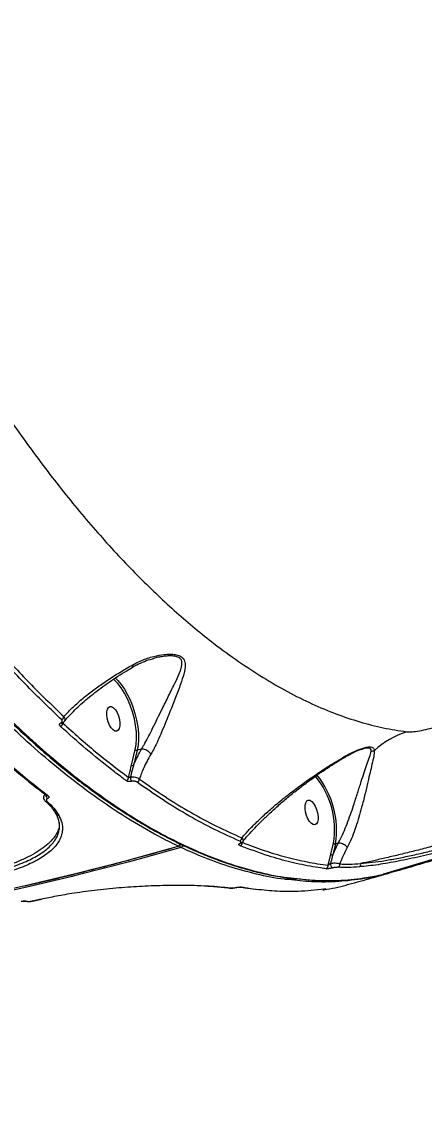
# Model space of a CAD drawing. Header units: millimetres. Extents: x -8607 to 7621, y -5747 to 4382.
# Drawn here: x 5186.4 to 5328.3, y -1204.7 to -822.9 of the extents above; entities that cross this region are included whole.
import ezdxf

# ---------------------------------------------------------------- set-up
doc = ezdxf.new("R2010")
doc.units = ezdxf.units.MM
doc.layers.add('DIKOM_ОБЪЕКТ', color=7, linetype='Continuous')
doc.layers.add('DIKOM_РАЗМЕР_ОБЪЕКТА', color=7, linetype='Continuous')
doc.styles.add('style1', font='arial.ttf', dxfattribs={"width": 0.8})
doc.dimstyles.new('1-50', dxfattribs={"dimtxt": 300, "dimasz": 200, "dimexe": 100, "dimexo": 0, "dimgap": 100, "dimtad": 1, "dimtxsty": 'style1', "dimcen": 200, "dimclrd": 7, "dimclre": 7, "dimclrt": 7, "dimadec": 1, "dimazin": 2, "dimtfac": 1, "dimtmove": 0, "dimatfit": 2, "dimfxl": 0, "dimlwd": 25, "dimlwe": 18, "dimarcsym": 0})

# ---------------------------------------------------------------- blocks, each defined once
blk = doc.blocks.new('*D11')
at = {"layer": 'Defpoints', "color": 0, "transparency": 16777216}
for p in [(7619.37, -165.15), (-6826.53, -739.39), (7619.37, -5647.14)]:
    blk.add_point(p, dxfattribs=at)
at = {"layer": 'DIKOM_РАЗМЕР_ОБЪЕКТА', "color": 7, "lineweight": 18, "transparency": 16777216}
for p, q in [((7619.37, -165.15), (7619.37, -5747.14)), ((-6826.53, -739.39), (-6826.53, -5747.14))]:
    blk.add_line(p, q, dxfattribs=at)
at = {"layer": 'DIKOM_РАЗМЕР_ОБЪЕКТА', "color": 7, "lineweight": 25, "transparency": 16777216}
blk.add_line((-6626.53, -5647.14), (7419.37, -5647.14), dxfattribs=at)
at = {"layer": 'DIKOM_РАЗМЕР_ОБЪЕКТА', "color": 7, "transparency": 16777216}
for points in [[(-6626.53, -5613.8), (-6626.53, -5680.47), (-6826.53, -5647.14)], [(7419.37, -5613.8), (7419.37, -5680.47), (7619.37, -5647.14)]]:
    blk.add_solid(points, dxfattribs=at)
at = {"layer": 'DIKOM_РАЗМЕР_ОБЪЕКТА', "color": 7, "transparency": 16777216, "insert": (396.42, -5393.96), "char_height": 300, "attachment_point": 5, "style": 'style1'}
blk.add_mtext('14400', dxfattribs=at)
blk = doc.blocks.new('*D13')
at = {"layer": 'Defpoints', "color": 0, "transparency": 16777216}
for p in [(-5326.53, -191.39), (6073.47, -191.39), (6073.47, -4959.53)]:
    blk.add_point(p, dxfattribs=at)
at = {"layer": 'DIKOM_РАЗМЕР_ОБЪЕКТА', "color": 7, "lineweight": 18, "transparency": 16777216}
for p, q in [((-5326.53, -191.39), (-5326.53, -5059.53)), ((6073.47, -191.39), (6073.47, -5059.53))]:
    blk.add_line(p, q, dxfattribs=at)
at = {"layer": 'DIKOM_РАЗМЕР_ОБЪЕКТА', "color": 7, "lineweight": 25, "transparency": 16777216}
blk.add_line((-5126.53, -4959.53), (5873.47, -4959.53), dxfattribs=at)
at = {"layer": 'DIKOM_РАЗМЕР_ОБЪЕКТА', "color": 7, "transparency": 16777216}
for points in [[(-5126.53, -4926.2), (-5126.53, -4992.86), (-5326.53, -4959.53)], [(5873.47, -4926.2), (5873.47, -4992.86), (6073.47, -4959.53)]]:
    blk.add_solid(points, dxfattribs=at)
at = {"layer": 'DIKOM_РАЗМЕР_ОБЪЕКТА', "color": 7, "transparency": 16777216, "insert": (373.47, -4706.36), "char_height": 300, "attachment_point": 5, "style": 'style1'}
blk.add_mtext('11400', dxfattribs=at)

msp = doc.modelspace()

# ---------------------------------------------------------------- linework, layer by layer
at = {"layer": 'DIKOM_ОБЪЕКТ', "color": 7, "linetype": 'Continuous', "lineweight": 15}
for p, q in [((5232.655, -1047.14), (5232.35, -1047.236)), ((5201.139, -1069.409), (5200.85, -1069.793)), ((5225.064, -1084.541), (5226.407, -1079.13)), ((5227.078, -1079.348), (5225.735, -1084.759)), ((5228.608, -1078.907), (5227.078, -1079.348)), ((5228.608, -1078.907), (5228.612, -1078.907)), ((5306.552, -1078.895), (5306.382, -1078.942)), ((5194.535, -1094.772), (5194.293, -1095.14)), ((5194.639, -1097.203), (5194.676, -1097.239)), ((5295.319, -1115.965), (5296.283, -1112.08)), ((5295.99, -1116.182), (5297.956, -1112.009)), ((5296.954, -1112.298), (5295.99, -1116.182)), ((5297.956, -1112.009), (5296.954, -1112.298)), ((5297.956, -1112.009), (5297.96, -1112.009)), ((5294.383, -1119.832), (5295.319, -1115.965)), ((5313.914, -1123.017), (5318.436, -1121.802)), ((5316.324, -1122.44), (5316.58, -1122.367)), ((5312.983, -1123.227), (5313.034, -1123.214)), ((5313.914, -1123.017), (5313.872, -1123.028)), ((5249.251, -1127.011), (5251.952, -1127.144)), ((5249.481, -1126.981), (5252.218, -1127.111)), ((5190.164, -1132.458), (5192.927, -1131.841)), ((5192.779, -1131.826), (5193.238, -1131.731)), ((5192.959, -1131.831), (5192.927, -1131.841)), ((5192.974, -1131.875), (5193.391, -1131.779))]:
    msp.add_line(p, q, dxfattribs=at)
at = {"layer": 'DIKOM_ОБЪЕКТ', "color": 7, "linetype": 'Continuous', "lineweight": 15, "flags": 128}
for points in [[(5226.407, -1079.13), (5226.729, -1077.283), (5226.857, -1075.218), (5226.786, -1072.985), (5226.519, -1070.639), (5226.062, -1068.236), (5225.426, -1065.834), (5224.626, -1063.491), (5223.682, -1061.264), (5222.617, -1059.207), (5221.456, -1057.369), (5220.228, -1055.795), (5218.961, -1054.522), (5218.635, -1054.249)], [(5219.298, -1053.88), (5220.229, -1054.76), (5221.447, -1056.186), (5222.614, -1057.872), (5223.705, -1059.781), (5224.696, -1061.872), (5225.565, -1064.099), (5226.293, -1066.414), (5226.865, -1068.767), (5227.269, -1071.108), (5227.494, -1073.384), (5227.538, -1075.546), (5227.398, -1077.549), (5227.078, -1079.348)], [(5219.849, -1072.622), (5219.244, -1072.571), (5218.592, -1072.173), (5217.945, -1071.459), (5217.356, -1070.489), (5216.872, -1069.34), (5216.532, -1068.105), (5216.365, -1066.885), (5216.383, -1065.778), (5216.586, -1064.874), (5216.956, -1064.247), (5217.464, -1063.946), (5218.069, -1063.997), (5218.721, -1064.395), (5219.368, -1065.109), (5219.958, -1066.079), (5220.442, -1067.228), (5220.781, -1068.463), (5220.948, -1069.683), (5220.93, -1070.79), (5220.727, -1071.694), (5220.357, -1072.321), (5219.849, -1072.622)], [(5289.725, -1105.572), (5289.12, -1105.521), (5288.468, -1105.123), (5287.821, -1104.409), (5287.232, -1103.439), (5286.748, -1102.29), (5286.408, -1101.055), (5286.241, -1099.835), (5286.259, -1098.728), (5286.462, -1097.824), (5286.832, -1097.197), (5287.34, -1096.896), (5287.945, -1096.947), (5288.597, -1097.345), (5289.244, -1098.058), (5289.834, -1099.029), (5290.318, -1100.178), (5290.657, -1101.413), (5290.824, -1102.633), (5290.806, -1103.74), (5290.603, -1104.644), (5290.233, -1105.271), (5289.725, -1105.572)], [(5187.124, -1127.103), (5187.127, -1127.102), (5205.279, -1122.781), (5223.405, -1118.112), (5241.501, -1113.097)], [(5242.509, -1113.573), (5224.414, -1118.587), (5206.287, -1123.256), (5203.63, -1123.911)], [(5241.501, -1113.097), (5241.597, -1113.126), (5241.68, -1113.119)], [(5313.034, -1123.214), (5331.057, -1117.817)], [(5331.937, -1117.62), (5313.914, -1123.017)], [(5203.63, -1123.911), (5188.136, -1127.578), (5169.965, -1131.551), (5151.78, -1135.175), (5133.587, -1138.448), (5115.39, -1141.369), (5097.196, -1143.937), (5079.011, -1146.152), (5060.838, -1148.013), (5042.685, -1149.519), (5024.556, -1150.67), (5006.458, -1151.466), (4988.395, -1151.906), (4970.372, -1151.99), (4952.397, -1151.718), (4934.473, -1151.09)], [(5313.595, -1123.052), (5313.682, -1123.052), (5313.872, -1123.028)], [(5313.914, -1123.017), (5313.823, -1123.018), (5313.768, -1123.002)], [(4933.464, -1150.615), (4951.388, -1151.242), (4969.364, -1151.514), (4987.386, -1151.43), (5005.449, -1150.99), (5023.548, -1150.195), (5041.677, -1149.043), (5059.83, -1147.537), (5078.002, -1145.676), (5096.188, -1143.461), (5114.382, -1140.893), (5132.578, -1137.972), (5150.772, -1134.699), (5168.956, -1131.076), (5187.124, -1127.103)], [(5259.509, -1127.819), (5259.549, -1127.827), (5259.571, -1127.83)], [(5259.571, -1127.83), (5259.707, -1127.835), (5259.864, -1127.807)], [(5190.016, -1132.443), (5190.361, -1132.366), (5190.707, -1132.289), (5191.052, -1132.212), (5191.397, -1132.135), (5191.743, -1132.058), (5192.088, -1131.981), (5192.433, -1131.903), (5192.779, -1131.826)], [(5190.164, -1132.458), (5190.11, -1132.463), (5190.016, -1132.443)], [(5192.927, -1131.841), (5192.872, -1131.846), (5192.779, -1131.826)]]:
    msp.add_lwpolyline(points, dxfattribs=at)
at = {"layer": 'DIKOM_ОБЪЕКТ', "color": 7, "linetype": 'Continuous', "lineweight": 15}
for centre, radius, start, end in [((5199.946, -1067.327), 1.287, 287.73861, 352.08209), ((5199.583, -1069.673), 1.272, 287.56652, 354.56124), ((5200.435, -1069.353), 0.447, 231.23985, 288.03619), ((5333.619, -1105.975), 35.129, 109.27233, 130.79921), ((5226.909, -1078.726), 0.645, 218.88379, 285.19527), ((5309.385, -1077.059), 2.652, 273.21239, 298.84833), ((5225.566, -1084.137), 0.645, 218.8846, 285.19519), ((5266.661, -1107.456), 30.677, 350.91828, 39.26394), ((5222.801, -1088.892), 1.208, 288.40473, 359.58397), ((5227.219, -1088.97), 2.52, 174.12234, 212.2143), ((5226.64, -1089.443), 1.208, 288.63154, 357.85248), ((5267.027, -1107.361), 29.634, 350.83715, 39.56532), ((5196.294, -1095.098), 1.435, 183.10779, 237.91092), ((5195.414, -1094.594), 0.683, 233.14514, 287.98751), ((5195.15, -1096.663), 0.745, 230.52778, 285.13714), ((5199.264, -1101.331), 0.884, 208.47054, 278.80527), ((5262.833, -1110.269), 1.119, 289.65053, 4.8501), ((5241.156, -1112.048), 1.105, 288.21365, 345.11927), ((5241.404, -1112.158), 1, 286.0089, 352.13586), ((5243.195, -1112.571), 1.214, 197.29951, 235.57879), ((5242.165, -1112.527), 1.101, 288.21514, 344.97186), ((5263.382, -1111.724), 0.407, 255.90892, 289.90034), ((5262.987, -1111.893), 1.114, 289.62537, 7.36983), ((5296.785, -1111.676), 0.645, 218.88378, 285.19527), ((5295.821, -1115.56), 0.645, 218.8846, 285.19519), ((5293.364, -1120.063), 1.045, 290.1955, 12.77775), ((5297.487, -1119.311), 2.278, 175.98857, 221.49263), ((5297.499, -1119.602), 1.038, 292.32495, 11.83825), ((5304.85, -1119.512), 1.026, 300.69656, 16.26677), ((5312.77, -1122.25), 1, 282.3399, 286.11126), ((5252.042, -1126.662), 0.483, 259.49681, 291.47553), ((5263.863, -1126.773), 0.774, 259.47932, 285.53908), ((5187.936, -1131.91), 0.591, 255.6331, 286.84983)]:
    msp.add_arc(centre, radius, start, end, dxfattribs=at)
for points, knots in [([(5241.501, -1113.097), (5239.193, -1111.959), (5233.138, -1108.974), (5223.251, -1103.2), (5212.147, -1095.757), (5201.305, -1087.524), (5191.051, -1078.882), (5181.114, -1069.708), (5171.612, -1060.202), (5161.585, -1049.399), (5151.068, -1037.17), (5140.296, -1023.615), (5129.964, -1009.634), (5120.357, -995.734), (5111.203, -981.636), (5102.592, -967.577), (5093.655, -952.134), (5084.454, -935.229), (5075.23, -917.104), (5066.573, -898.948), (5058.697, -881.358), (5051.358, -863.924), (5044.608, -846.898), (5037.861, -828.805), (5031.182, -809.641), (5024.764, -789.756), (5018.936, -770.229), (5013.819, -751.662), (5009.228, -733.571), (5005.174, -716.182), (5001.19, -697.455), (4997.385, -677.431), (4993.953, -656.547), (4991.142, -636.374), (4988.972, -617.489), (4987.324, -599.371), (4986.166, -582.214), (4985.383, -564.285), (4985.073, -545.683), (4985.342, -526.867), (4986.157, -509.041), (4987.428, -492.672), (4989.122, -477.267), (4991.178, -462.968), (4993.621, -449.096), (4995.588, -440.339), (4996.59, -435.875)], [0, 0, 0, 0, 0.0156509, 0.0410528, 0.0664547, 0.0899044, 0.1133542, 0.1348277, 0.1563011, 0.1771003, 0.2025022, 0.227904, 0.2513538, 0.2748036, 0.2962771, 0.3177505, 0.3385497, 0.3639515, 0.3893534, 0.4128032, 0.436253, 0.4577264, 0.4791999, 0.4999991, 0.5244807, 0.5489623, 0.5715463, 0.5941304, 0.614795, 0.6354597, 0.6554668, 0.6808687, 0.7062706, 0.7297205, 0.7531703, 0.7746438, 0.7961173, 0.8169165, 0.8423185, 0.8677204, 0.8911702, 0.9146201, 0.9360936, 0.9575671, 0.9783663, 1, 1, 1, 1]), ([(4986.472, -552.933), (4986.485, -554.356), (4986.533, -559.202), (4986.785, -567.602), (4987.22, -578.102), (4987.826, -588.682), (4988.587, -599.312), (4989.507, -609.994), (4990.584, -620.733), (4991.819, -631.533), (4993.212, -642.396), (4994.763, -653.325), (4996.473, -664.324), (4998.343, -675.395), (5000.372, -686.543), (5002.561, -697.757), (5004.9, -709.001), (5007.383, -720.227), (5010.001, -731.406), (5012.753, -742.532), (5015.641, -753.61), (5018.664, -764.644), (5021.823, -775.639), (5025.12, -786.596), (5028.554, -797.519), (5032.128, -808.411), (5035.843, -819.276), (5039.698, -830.111), (5043.683, -840.888), (5047.781, -851.561), (5051.981, -862.094), (5056.275, -872.473), (5060.665, -882.706), (5065.154, -892.795), (5069.742, -902.746), (5074.431, -912.56), (5079.221, -922.241), (5084.115, -931.79), (5089.114, -941.211), (5094.219, -950.505), (5099.421, -959.655), (5104.699, -968.625), (5110.033, -977.377), (5115.414, -985.897), (5120.841, -994.187), (5126.319, -1002.251), (5131.847, -1010.093), (5137.428, -1017.716), (5143.063, -1025.12), (5148.754, -1032.307), (5154.503, -1039.281), (5160.312, -1046.043), (5166.173, -1052.583), (5172.067, -1058.881), (5177.97, -1064.909), (5183.868, -1070.651), (5189.76, -1076.108), (5195.646, -1081.281), (5201.53, -1086.173), (5207.412, -1090.786), (5213.296, -1095.122), (5219.182, -1099.18), (5225.071, -1102.963), (5230.967, -1106.471), (5236.865, -1109.7), (5242.75, -1112.644), (5248.599, -1115.288), (5254.391, -1117.621), (5260.121, -1119.644), (5265.79, -1121.355), (5271.404, -1122.767), (5276.955, -1123.842), (5280.875, -1124.468), (5282.925, -1124.645), (5283.163, -1124.665)], [0, 0, 0, 0, 0.0059499, 0.0202659, 0.0345856, 0.0488331, 0.0630148, 0.0771469, 0.0912455, 0.1053268, 0.1194068, 0.1334984, 0.1476157, 0.1617745, 0.175991, 0.1902813, 0.2046031, 0.2188715, 0.2330691, 0.2472125, 0.2613176, 0.2754007, 0.2894778, 0.3035636, 0.3176702, 0.3318138, 0.3460103, 0.360276, 0.3745994, 0.3888977, 0.4031156, 0.4172745, 0.4313905, 0.4454798, 0.4595585, 0.4736427, 0.4877431, 0.5018758, 0.5160569, 0.5303024, 0.5446202, 0.5589362, 0.5731791, 0.5873583, 0.6014901, 0.6155905, 0.6296758, 0.6437619, 0.6578611, 0.671988, 0.6861586, 0.7003889, 0.7146946, 0.729019, 0.7432924, 0.7574974, 0.77165, 0.7857663, 0.7998623, 0.8139538, 0.8280547, 0.8421777, 0.8563383, 0.8705523, 0.8848352, 0.8991641, 0.9134616, 0.9276801, 0.9418369, 0.9559474, 0.9700269, 0.9840907, 0.9981542, 1, 1, 1, 1]), ([(4986.941, -552.512), (4987.015, -556.582), (4987.184, -565.827), (4987.829, -580.534), (4988.896, -596.971), (4990.396, -614.034), (4992.392, -632.071), (4994.794, -650.027), (4997.463, -667.141), (5000.24, -682.976), (5003.304, -698.819), (5006.821, -715.368), (5010.854, -732.696), (5015.365, -750.511), (5020.266, -768.357), (5025.523, -786.098), (5030.805, -802.735), (5036.189, -818.666), (5041.792, -834.331), (5047.832, -850.277), (5054.363, -866.548), (5061.365, -883.023), (5068.679, -899.262), (5076.254, -915.14), (5083.634, -929.786), (5090.958, -943.585), (5098.362, -956.866), (5106.12, -970.088), (5114.244, -983.212), (5122.548, -995.913), (5131.749, -1009.224), (5141.869, -1022.944), (5151.458, -1035), (5159.68, -1044.704), (5167.144, -1053.088), (5175.337, -1061.761), (5184.464, -1070.763), (5193.844, -1079.318), (5203.479, -1087.37), (5213.149, -1094.71), (5222.275, -1100.932), (5230.821, -1106.152), (5239.547, -1110.914), (5248.974, -1115.344), (5259.064, -1119.227), (5269.043, -1122.132), (5277.184, -1123.911), (5281.923, -1124.358), (5283.439, -1124.501)], [0, 0, 0, 0, 0.0168943, 0.038382, 0.059907, 0.0829258, 0.1059905, 0.1305417, 0.1525356, 0.1718372, 0.1911658, 0.2129955, 0.2348644, 0.2571417, 0.2809258, 0.303147, 0.3254096, 0.3454084, 0.3654373, 0.387267, 0.4091359, 0.4314132, 0.4551972, 0.4774185, 0.4996811, 0.5196799, 0.5397087, 0.5611985, 0.5827256, 0.6043759, 0.6260642, 0.653416, 0.6808448, 0.6974034, 0.7139791, 0.7354689, 0.7569959, 0.7800191, 0.8030881, 0.826337, 0.8496332, 0.8689282, 0.8882503, 0.9131599, 0.9380695, 0.9630373, 0.9881824, 1, 1, 1, 1]), ([(5058.847, -605.365), (5059.417, -611.323), (5060.559, -623.252), (5062.879, -641.438), (5065.646, -659.816), (5068.905, -678.393), (5072.641, -697.1), (5076.858, -715.913), (5081.542, -734.756), (5086.381, -752.457), (5091.271, -768.965), (5096.128, -784.284), (5101.276, -799.495), (5106.714, -814.587), (5112.429, -829.52), (5118.419, -844.276), (5124.669, -858.812), (5130.714, -872.1), (5136.485, -884.167), (5141.918, -895.04), (5147.471, -905.677), (5153.141, -916.08), (5158.934, -926.254), (5164.823, -936.151), (5170.79, -945.747), (5176.837, -955.049), (5182.978, -964.078), (5189.211, -972.83), (5195.525, -981.284), (5201.899, -989.414), (5208.321, -997.206), (5214.791, -1004.661), (5221.313, -1011.78), (5227.856, -1018.532), (5234.402, -1024.902), (5240.955, -1030.895), (5247.528, -1036.525), (5254.806, -1042.337), (5262.778, -1048.165), (5271.428, -1053.825), (5280.054, -1058.801), (5288.625, -1063.07), (5297.124, -1066.629), (5305.531, -1069.451), (5313.855, -1071.6), (5319.299, -1072.41), (5322.024, -1072.815)], [0, 0, 0, 0, 0.0279517, 0.0559711, 0.0841497, 0.112398, 0.140846, 0.1693659, 0.1980505, 0.2268089, 0.2504876, 0.2742079, 0.2980249, 0.3218842, 0.3458643, 0.3698877, 0.3940102, 0.4181768, 0.4373171, 0.4564794, 0.475545, 0.4946105, 0.5137639, 0.5329172, 0.5518732, 0.5708292, 0.5898716, 0.608914, 0.6280087, 0.6471254, 0.6661455, 0.6851656, 0.7042731, 0.7233807, 0.7422913, 0.7612018, 0.7801984, 0.799195, 0.8241795, 0.8492136, 0.8742975, 0.8994316, 0.9244982, 0.9496151, 0.9747822, 1, 1, 1, 1]), ([(5200.338, -1068.553), (5196.579, -1064.952), (5189.051, -1057.742), (5177.811, -1045.658), (5166.611, -1032.717), (5159.244, -1023.294), (5155.555, -1018.575)], [0, 0, 0, 0, 0.2482503, 0.4971899, 0.7482385, 1, 1, 1, 1]), ([(5156.54, -1017.642), (5160.169, -1022.285), (5167.436, -1031.584), (5178.557, -1044.451), (5189.821, -1056.583), (5197.417, -1063.86), (5201.22, -1067.504)], [0, 0, 0, 0, 0.2482505, 0.4971903, 0.7482387, 1, 1, 1, 1]), ([(5225.515, -1049.248), (5226.881, -1048.565), (5229.611, -1047.197), (5233.695, -1046.028), (5236.941, -1045.531), (5239.249, -1045.493), (5241.002, -1045.692), (5242.6, -1046.262), (5243.771, -1047.471), (5244.128, -1049.558), (5243.584, -1052.472), (5242.281, -1056.28), (5240.63, -1060.711), (5238.833, -1065.237), (5237.173, -1069.38), (5235.758, -1072.783), (5234.386, -1075.897), (5233.121, -1078.551), (5232.272, -1080.053), (5231.878, -1080.751)], [0, 0, 0, 0, 0.0760758, 0.1521373, 0.2132071, 0.2445032, 0.2757151, 0.3130139, 0.3506356, 0.4012609, 0.4758022, 0.5507656, 0.6417666, 0.732639, 0.7938295, 0.8549376, 0.9055416, 0.9561024, 1, 1, 1, 1]), ([(5228.612, -1078.907), (5228.612, -1078.907), (5228.807, -1078.589), (5229.198, -1077.931), (5230.04, -1076.435), (5231.152, -1074.321), (5232.617, -1071.393), (5234.186, -1068.189), (5236.082, -1064.324), (5238.201, -1060.071), (5240.265, -1055.965), (5241.679, -1052.945), (5242.479, -1050.872), (5242.817, -1049.551), (5242.879, -1048.475), (5242.719, -1047.754), (5242.385, -1047.216), (5242.063, -1046.919), (5241.641, -1046.647), (5241.102, -1046.413), (5240.092, -1046.18), (5238.72, -1046.097), (5237.042, -1046.197), (5235.323, -1046.462), (5233.847, -1046.739), (5232.968, -1047.034), (5232.655, -1047.14)], [0, 0, 0, 0, 0.0000136, 0.0249158, 0.0499804, 0.1079779, 0.1676616, 0.2392885, 0.3127237, 0.4196734, 0.5296649, 0.615517, 0.6596799, 0.7037524, 0.7312096, 0.7594215, 0.7759219, 0.7928805, 0.7993809, 0.819031, 0.8393618, 0.8738214, 0.9093036, 0.9446698, 0.98026, 1, 1, 1, 1]), ([(5201.22, -1067.504), (5202.054, -1066.595), (5203.721, -1064.778), (5206.975, -1061.84), (5210.599, -1058.919), (5214.561, -1056.042), (5218.682, -1053.301), (5222.387, -1051.026), (5224.739, -1049.689), (5225.515, -1049.248)], [0, 0, 0, 0, 0.1619204, 0.3238388, 0.4936328, 0.638592, 0.783915, 0.9287409, 1, 1, 1, 1]), ([(5225.515, -1049.248), (5225.523, -1049.283), (5225.576, -1049.522), (5225.587, -1049.866), (5225.525, -1050.115), (5225.426, -1050.123), (5225.419, -1050.123)], [0, 0, 0, 0, 0.076885, 0.5316769, 0.9715114, 1, 1, 1, 1]), ([(5225.428, -1050.106), (5225.703, -1049.935), (5226.811, -1049.243), (5228.913, -1048.315), (5231.058, -1047.485), (5232.325, -1047.186), (5232.641, -1047.111)], [0, 0, 0, 0, 0.1224731, 0.4937646, 0.8737192, 1, 1, 1, 1]), ([(5201.314, -1069.241), (5201.777, -1068.687), (5202.747, -1067.527), (5204.541, -1065.658), (5206.616, -1063.673), (5208.939, -1061.631), (5211.487, -1059.551), (5214.238, -1057.454), (5217.153, -1055.371), (5220.199, -1053.334), (5222.95, -1051.588), (5224.738, -1050.54), (5225.427, -1050.137)], [0, 0, 0, 0, 0.0966303, 0.2025275, 0.3089754, 0.4157162, 0.5224699, 0.6290063, 0.7345521, 0.8374173, 0.9373379, 1, 1, 1, 1]), ([(5163.169, -1067.081), (5163.638, -1067.561), (5166.069, -1070.053), (5170.478, -1074.293), (5176.385, -1079.777), (5182.287, -1084.961), (5188.187, -1089.845), (5192.43, -1093.227), (5194.707, -1094.9), (5195.016, -1095.127)], [0, 0, 0, 0, 0.0444669, 0.2305689, 0.416249, 0.6012942, 0.7858975, 0.9708698, 1, 1, 1, 1]), ([(5163.807, -1067.23), (5164.146, -1067.571), (5165.844, -1069.277), (5170.264, -1073.621), (5177.087, -1079.987), (5186, -1087.764), (5192.182, -1092.568), (5195.625, -1095.244)], [0, 0, 0, 0, 0.0321659, 0.1608352, 0.4182088, 0.675957, 1, 1, 1, 1]), ([(5200.155, -1069.702), (5200.259, -1069.646), (5200.468, -1069.534), (5200.622, -1069.299), (5200.651, -1069.03), (5200.546, -1068.771), (5200.398, -1068.615), (5200.338, -1068.553)], [0, 0, 0, 0, 0.1920553, 0.3835881, 0.5902092, 0.8340758, 1, 1, 1, 1]), ([(5201.22, -1067.504), (5201.303, -1067.631), (5201.511, -1067.947), (5201.614, -1068.454), (5201.545, -1068.92), (5201.362, -1069.141), (5201.293, -1069.225)], [0, 0, 0, 0, 0.2176852, 0.542921, 0.827352, 1, 1, 1, 1]), ([(5199.967, -1070.886), (5199.905, -1070.821), (5199.751, -1070.662), (5199.644, -1070.394), (5199.676, -1070.117), (5199.835, -1069.875), (5200.048, -1069.76), (5200.155, -1069.702)], [0, 0, 0, 0, 0.1655324, 0.4120459, 0.620061, 0.8097055, 1, 1, 1, 1]), ([(5223.183, -1090.038), (5222.841, -1089.787), (5221.134, -1088.532), (5216.413, -1084.95), (5209.009, -1078.993), (5202.983, -1073.59), (5199.967, -1070.886)], [0, 0, 0, 0, 0.0441427, 0.2207211, 0.6100162, 1, 1, 1, 1]), ([(5200.556, -1069.787), (5200.554, -1069.788), (5200.55, -1069.79), (5200.571, -1069.781), (5200.579, -1069.777)], [0, 0, 0, 0, 0.6208407, 1, 1, 1, 1]), ([(5200.572, -1069.778), (5200.578, -1069.776), (5200.818, -1069.697), (5201.093, -1069.53), (5201.249, -1069.287), (5201.28, -1069.239)], [0, 0, 0, 0, 0.0211382, 0.8080626, 1, 1, 1, 1]), ([(5200.605, -1069.762), (5200.613, -1069.768), (5200.634, -1069.785), (5200.725, -1069.794), (5200.813, -1069.793), (5200.85, -1069.793)], [0, 0, 0, 0, 0.248237, 0.6910374, 1, 1, 1, 1]), ([(5200.85, -1069.793), (5204.703, -1073.239), (5212.419, -1080.139), (5220.142, -1085.977), (5224.009, -1088.901)], [0, 0, 0, 0, 0.4992722, 1, 1, 1, 1]), ([(5322.024, -1072.815), (5322.607, -1072.841), (5323.781, -1072.894), (5326.522, -1072.522), (5329.577, -1071.874), (5332.36, -1071.108), (5333.907, -1070.579), (5334.526, -1070.367)], [0, 0, 0, 0, 0.2099072, 0.4228947, 0.6382645, 0.8553539, 1, 1, 1, 1]), ([(5225.735, -1084.759), (5225.831, -1084.525), (5226.623, -1082.597), (5227.68, -1080.633), (5228.608, -1078.907)], [0, 0, 0, 0, 0.1214198, 1, 1, 1, 1]), ([(5231.878, -1080.751), (5231.86, -1080.721), (5231.746, -1080.525), (5231.432, -1080.134), (5230.828, -1079.628), (5230.084, -1079.212), (5229.3, -1078.94), (5228.842, -1078.918), (5228.612, -1078.907)], [0, 0, 0, 0, 0.0319477, 0.2048554, 0.4036422, 0.6024283, 0.8012141, 1, 1, 1, 1]), ([(5297.96, -1112.009), (5297.96, -1112.009), (5298.112, -1111.74), (5298.736, -1110.601), (5299.794, -1108.387), (5301.071, -1105.273), (5302.258, -1102.022), (5303.499, -1098.345), (5304.77, -1094.372), (5305.99, -1090.499), (5307.087, -1087.166), (5308.061, -1084.272), (5309.046, -1081.663), (5309.372, -1080.358), (5309.534, -1079.707)], [0, 0, 0, 0, 0.00001289, 0.02650736, 0.10910209, 0.19177602, 0.27517155, 0.35863154, 0.47321825, 0.58793682, 0.68626999, 0.78462608, 0.89248778, 1, 1, 1, 1]), ([(5300.626, -1081.559), (5301.071, -1081.294), (5302.092, -1080.684), (5303.627, -1079.933), (5305.085, -1079.326), (5306.054, -1078.989), (5306.468, -1078.894), (5306.546, -1078.876)], [0, 0, 0, 0, 0.2182755, 0.5016994, 0.7421292, 0.9512793, 1, 1, 1, 1]), ([(5300.779, -1081.187), (5302.159, -1080.463), (5304.056, -1079.47), (5306.408, -1078.646), (5307.937, -1078.241), (5309.34, -1078.098), (5310.438, -1078.403), (5310.582, -1079.024), (5310.665, -1079.382)], [0, 0, 0, 0, 0.3030708, 0.4164281, 0.5295174, 0.6687585, 0.8085436, 1, 1, 1, 1]), ([(5310.665, -1079.382), (5310.615, -1080.049), (5310.514, -1081.383), (5309.849, -1084.117), (5309.158, -1087.167), (5308.335, -1090.688), (5307.374, -1094.791), (5306.315, -1099.01), (5305.23, -1102.911), (5304.145, -1106.381), (5302.932, -1109.694), (5301.897, -1112.063), (5301.272, -1113.258), (5301.118, -1113.553)], [0, 0, 0, 0, 0.10714, 0.2145791, 0.3113467, 0.4080923, 0.5217533, 0.6352953, 0.7192625, 0.8031761, 0.88782, 0.9724046, 1, 1, 1, 1]), ([(5309.534, -1079.707), (5309.545, -1079.364), (5309.563, -1078.778), (5308.629, -1078.495), (5307.534, -1078.609), (5306.773, -1078.831), (5306.552, -1078.895)], [0, 0, 0, 0, 0.3696735, 0.630447, 0.8928461, 1, 1, 1, 1]), ([(5231.878, -1080.751), (5230.975, -1082.359), (5229.31, -1085.323), (5228.306, -1088.181), (5227.848, -1089.489)], [0, 0, 0, 0, 0.5425528, 1, 1, 1, 1]), ([(5263.947, -1110.174), (5264.79, -1109.221), (5266.517, -1107.266), (5269.594, -1104.191), (5273.074, -1100.973), (5276.937, -1097.663), (5281.083, -1094.353), (5285.461, -1091.077), (5290.122, -1087.816), (5295.159, -1084.5), (5298.906, -1082.291), (5300.779, -1081.187)], [0, 0, 0, 0, 0.1079569, 0.2212639, 0.3345713, 0.4497836, 0.564986, 0.6720707, 0.7791293, 0.889621, 1, 1, 1, 1]), ([(5264.246, -1111.595), (5264.538, -1111.225), (5265.454, -1110.064), (5267.281, -1108.007), (5269.724, -1105.423), (5272.474, -1102.719), (5275.492, -1099.926), (5278.736, -1097.103), (5282.139, -1094.31), (5285.634, -1091.6), (5289.102, -1089.056), (5292.431, -1086.73), (5295.568, -1084.648), (5298.256, -1082.941), (5299.957, -1081.935), (5300.609, -1081.55)], [0, 0, 0, 0, 0.041189, 0.1293126, 0.2193924, 0.3113934, 0.4052619, 0.4996653, 0.5903477, 0.6777321, 0.7617069, 0.8349089, 0.9010275, 0.9620794, 1, 1, 1, 1]), ([(5300.779, -1081.187), (5300.777, -1081.207), (5300.763, -1081.356), (5300.726, -1081.519), (5300.617, -1081.528), (5300.598, -1081.53)], [0, 0, 0, 0, 0.1192968, 0.8487332, 1, 1, 1, 1]), ([(5224.009, -1088.901), (5224.297, -1087.7), (5224.646, -1086.244), (5225.002, -1084.796), (5225.064, -1084.541)], [0, 0, 0, 0, 0.82427513, 1, 1, 1, 1]), ([(5225.735, -1084.759), (5225.666, -1085.015), (5225.308, -1086.331), (5224.978, -1087.65), (5224.712, -1088.712)], [0, 0, 0, 0, 0.1941267, 1, 1, 1, 1]), ([(5225.086, -1090.313), (5224.928, -1090.337), (5224.587, -1090.388), (5224.04, -1090.356), (5223.529, -1090.242), (5223.298, -1090.106), (5223.183, -1090.038)], [0, 0, 0, 0, 0.2213871, 0.4744058, 0.7373087, 1, 1, 1, 1]), ([(5224.009, -1088.901), (5224.055, -1088.89), (5224.145, -1088.87), (5224.33, -1088.822), (5224.514, -1088.77), (5224.645, -1088.732), (5224.7, -1088.715), (5224.712, -1088.712)], [0, 0, 0, 0, 0.2945807, 0.5738867, 0.8144223, 0.9603311, 1, 1, 1, 1]), ([(5224.712, -1088.712), (5224.974, -1088.683), (5225.536, -1088.62), (5226.441, -1088.747), (5227.289, -1089.038), (5227.662, -1089.339), (5227.848, -1089.489)], [0, 0, 0, 0, 0.2241212, 0.4807288, 0.7415199, 1, 1, 1, 1]), ([(5227.026, -1090.588), (5226.908, -1090.52), (5226.672, -1090.384), (5226.149, -1090.27), (5225.592, -1090.238), (5225.246, -1090.29), (5225.086, -1090.313)], [0, 0, 0, 0, 0.2632567, 0.5266594, 0.7813278, 1, 1, 1, 1]), ([(5263.209, -1111.322), (5260.241, -1110.003), (5254.301, -1107.361), (5245.279, -1102.483), (5236.186, -1096.988), (5230.081, -1092.723), (5227.026, -1090.588)], [0, 0, 0, 0, 0.2488739, 0.4981939, 0.748869, 1, 1, 1, 1]), ([(5227.848, -1089.489), (5230.868, -1091.6), (5236.915, -1095.825), (5245.961, -1101.299), (5254.99, -1106.189), (5260.96, -1108.845), (5263.947, -1110.174)], [0, 0, 0, 0, 0.2488741, 0.4981941, 0.7488692, 1, 1, 1, 1]), ([(5194.355, -1095.132), (5194.282, -1095.226), (5194.07, -1095.498), (5194.012, -1096.065), (5194.182, -1096.65), (5194.425, -1097.031), (5194.637, -1097.186), (5194.69, -1097.224)], [0, 0, 0, 0, 0.1429728, 0.4155206, 0.6557494, 0.915329, 1, 1, 1, 1]), ([(5194.347, -1095.127), (5194.388, -1095.049), (5194.44, -1094.948), (5194.556, -1094.88), (5194.581, -1094.865)], [0, 0, 0, 0, 0.7829868, 1, 1, 1, 1]), ([(5195.002, -1095.144), (5195.022, -1095.159), (5195.058, -1095.185), (5195.048, -1095.175), (5195.044, -1095.17)], [0, 0, 0, 0, 0.5776278, 1, 1, 1, 1]), ([(5195.625, -1095.244), (5195.652, -1095.265), (5195.815, -1095.394), (5195.991, -1095.635), (5195.989, -1095.928), (5195.835, -1096.159), (5195.633, -1096.262), (5195.531, -1096.314)], [0, 0, 0, 0, 0.0639347, 0.3885906, 0.6455869, 0.8222987, 1, 1, 1, 1]), ([(5194.615, -1097.228), (5194.736, -1097.329), (5195.463, -1097.931), (5196.515, -1099.055), (5197.695, -1100.474), (5198.212, -1101.374), (5198.439, -1101.769)], [0, 0, 0, 0, 0.0671586, 0.4018102, 0.7373053, 1, 1, 1, 1]), ([(5195.531, -1096.314), (5195.426, -1096.369), (5195.217, -1096.477), (5195.053, -1096.72), (5195.035, -1097.036), (5195.234, -1097.259), (5195.345, -1097.383)], [0, 0, 0, 0, 0.1849053, 0.368597, 0.6500906, 1, 1, 1, 1]), ([(5195.345, -1097.383), (5196.18, -1098.171), (5197.864, -1099.759), (5198.885, -1101.385), (5199.399, -1102.204)], [0, 0, 0, 0, 0.4964926, 1, 1, 1, 1]), ([(5199.399, -1102.204), (5199.809, -1103.079), (5200.637, -1104.845), (5200.812, -1107.16), (5200.478, -1109.136), (5199.836, -1110.784), (5198.831, -1112.408), (5197.472, -1113.978), (5195.784, -1115.478), (5193.776, -1116.91), (5191.429, -1118.284), (5188.786, -1119.572), (5185.887, -1120.762), (5182.742, -1121.853), (5179.338, -1122.864), (5176.873, -1123.449), (5175.636, -1123.742)], [0, 0, 0, 0, 0.10012, 0.2018927, 0.2670866, 0.3327346, 0.3998168, 0.4673953, 0.5327955, 0.5986549, 0.6659611, 0.7337666, 0.7991438, 0.8649761, 0.9322411, 1, 1, 1, 1]), ([(5199.406, -1108.176), (5199.517, -1107.663), (5199.809, -1106.319), (5199.61, -1104.071), (5198.81, -1102.335), (5198.406, -1101.46)], [0, 0, 0, 0, 0.2343861, 0.6140414, 1, 1, 1, 1]), ([(5199.48, -1104.579), (5199.54, -1105.018), (5199.687, -1106.096), (5199.131, -1107.863), (5198.024, -1109.834), (5196.299, -1111.796), (5193.994, -1113.719), (5191.145, -1115.582), (5187.792, -1117.362), (5183.953, -1119.028), (5179.721, -1120.58), (5176.597, -1121.489), (5175.037, -1121.943)], [0, 0, 0, 0, 0.0707954, 0.1737097, 0.2769424, 0.3798565, 0.4831225, 0.5867105, 0.6899765, 0.7932104, 0.896766, 1, 1, 1, 1]), ([(5362.972, -1106.041), (5361.102, -1106.698), (5357.33, -1108.022), (5351.999, -1109.757), (5347.278, -1111.224), (5343.228, -1112.431), (5339.101, -1113.607), (5334.98, -1114.725), (5330.913, -1115.77), (5326.906, -1116.736), (5322.936, -1117.626), (5319.087, -1118.414), (5315.403, -1119.09), (5311.892, -1119.649), (5308.51, -1120.103), (5306.422, -1120.297), (5305.374, -1120.394)], [0, 0, 0, 0, 0.1013046, 0.2043245, 0.2693234, 0.3347703, 0.4016321, 0.4689837, 0.5341683, 0.5998078, 0.6668825, 0.7344532, 0.7996653, 0.8653309, 0.9324208, 1, 1, 1, 1]), ([(5362.063, -1104.551), (5360.466, -1105.029), (5357.272, -1105.984), (5352.179, -1107.459), (5346.925, -1108.946), (5341.559, -1110.427), (5336.152, -1111.883), (5330.773, -1113.295), (5325.49, -1114.643), (5320.372, -1115.911), (5315.494, -1117.078), (5310.917, -1118.129), (5307.764, -1118.82), (5306.146, -1119.159), (5305.835, -1119.224)], [0, 0, 0, 0, 0.0874426, 0.1748852, 0.2633131, 0.3520184, 0.4404463, 0.5297495, 0.6193385, 0.7086419, 0.7985505, 0.8887507, 0.9786595, 1, 1, 1, 1]), ([(5305.835, -1119.224), (5307.188, -1119.098), (5309.898, -1118.844), (5314.417, -1118.183), (5319.202, -1117.336), (5324.241, -1116.291), (5329.454, -1115.082), (5334.776, -1113.732), (5340.144, -1112.262), (5345.491, -1110.702), (5351.031, -1108.989), (5356.696, -1107.141), (5360.391, -1105.839), (5362.238, -1105.188)], [0, 0, 0, 0, 0.0883724, 0.177024, 0.2653923, 0.353767, 0.4424254, 0.5308005, 0.6189458, 0.7073715, 0.795519, 0.8977589, 1, 1, 1, 1]), ([(5175.103, -1122.563), (5177.421, -1121.991), (5180.928, -1121.125), (5185.054, -1119.689), (5188.864, -1118.139), (5192.135, -1116.408), (5194.791, -1114.533), (5197.023, -1112.571), (5198.527, -1110.483), (5199.295, -1108.832), (5199.398, -1108.224), (5199.406, -1108.176)], [0, 0, 0, 0, 0.1781984, 0.2696202, 0.361714, 0.5399121, 0.6313601, 0.723488, 0.9010287, 0.9921367, 1, 1, 1, 1]), ([(5263.947, -1110.174), (5263.999, -1110.223), (5264.274, -1110.482), (5264.491, -1110.931), (5264.446, -1111.378), (5264.277, -1111.556), (5264.243, -1111.592)], [0, 0, 0, 0, 0.1118058, 0.5893261, 0.9173593, 1, 1, 1, 1]), ([(5318.444, -1121.827), (5321.187, -1121.034), (5329.764, -1118.554), (5344.093, -1114.109), (5356.731, -1110.057), (5363.533, -1107.697), (5364.595, -1107.329)], [0, 0, 0, 0, 0.1771067, 0.5536864, 0.9302833, 1, 1, 1, 1]), ([(5187.293, -1127.092), (5189.375, -1126.626), (5197.081, -1124.901), (5210.393, -1121.602), (5226.442, -1117.424), (5236.861, -1114.481), (5241.68, -1113.119)], [0, 0, 0, 0, 0.1145975, 0.4241067, 0.7336173, 1, 1, 1, 1]), ([(5280.467, -1124.904), (5279.964, -1124.862), (5276.236, -1124.548), (5269.186, -1123.054), (5259.331, -1120.371), (5250.448, -1117.143), (5244.807, -1114.606), (5242.509, -1113.573)], [0, 0, 0, 0, 0.0413457, 0.3062058, 0.5640504, 0.822479, 1, 1, 1, 1]), ([(5263.361, -1112.943), (5263.317, -1112.924), (5263.097, -1112.829), (5262.878, -1112.65), (5262.87, -1112.422), (5263.011, -1112.25), (5263.192, -1112.163), (5263.283, -1112.119)], [0, 0, 0, 0, 0.0950988, 0.471968, 0.7157778, 0.8572267, 1, 1, 1, 1]), ([(5263.283, -1112.119), (5263.372, -1112.077), (5263.549, -1111.992), (5263.682, -1111.826), (5263.67, -1111.606), (5263.457, -1111.434), (5263.249, -1111.34), (5263.209, -1111.322)], [0, 0, 0, 0, 0.1456016, 0.2899617, 0.5320979, 0.9098028, 1, 1, 1, 1]), ([(5293.724, -1121.044), (5293.407, -1121.003), (5291.819, -1120.802), (5287.67, -1120.168), (5281.213, -1118.821), (5272.697, -1116.475), (5266.701, -1114.206), (5263.361, -1112.943)], [0, 0, 0, 0, 0.03216595, 0.1608352, 0.41820876, 0.67595696, 1, 1, 1, 1]), ([(5263.493, -1112.12), (5263.493, -1112.12), (5263.485, -1112.126), (5263.496, -1112.116), (5263.525, -1112.106), (5263.528, -1112.105)], [0, 0, 0, 0, 0.0498095, 0.9056828, 1, 1, 1, 1]), ([(5263.516, -1112.095), (5263.7, -1112.022), (5263.985, -1111.909), (5264.165, -1111.676), (5264.229, -1111.594)], [0, 0, 0, 0, 0.6456902, 1, 1, 1, 1]), ([(5264.091, -1111.75), (5266.655, -1112.735), (5271.786, -1114.705), (5279.396, -1116.964), (5286.947, -1118.754), (5291.903, -1119.473), (5294.383, -1119.832)], [0, 0, 0, 0, 0.24914418, 0.49862815, 0.74914136, 1, 1, 1, 1]), ([(5301.118, -1113.553), (5301.095, -1113.522), (5301.006, -1113.402), (5300.735, -1113.097), (5300.209, -1112.667), (5299.456, -1112.268), (5298.661, -1112.017), (5298.193, -1112.012), (5297.96, -1112.009)], [0, 0, 0, 0, 0.0343037, 0.1364982, 0.3523745, 0.5682499, 0.784125, 1, 1, 1, 1]), ([(5301.118, -1113.553), (5300.609, -1114.533), (5299.588, -1116.502), (5298.874, -1118.424), (5298.515, -1119.389)], [0, 0, 0, 0, 0.4978686, 1, 1, 1, 1]), ([(5295.99, -1116.182), (5295.927, -1116.414), (5295.658, -1117.402), (5295.407, -1118.393), (5295.214, -1119.152)], [0, 0, 0, 0, 0.2343149, 1, 1, 1, 1]), ([(5317.568, -1122.035), (5317.059, -1122.204), (5313.67, -1123.329), (5307.176, -1124.635), (5298.037, -1125.702), (5289.134, -1125.847), (5283.195, -1125.201), (5280.467, -1124.904)], [0, 0, 0, 0, 0.0438968, 0.2919883, 0.5400797, 0.7887502, 1, 1, 1, 1]), ([(5295.78, -1120.821), (5295.741, -1120.831), (5295.567, -1120.875), (5295.203, -1120.951), (5294.677, -1121.029), (5294.13, -1121.071), (5293.863, -1121.053), (5293.724, -1121.044)], [0, 0, 0, 0, 0.0490732, 0.2179129, 0.4266715, 0.7022436, 1, 1, 1, 1]), ([(5294.383, -1119.832), (5294.447, -1119.759), (5294.566, -1119.624), (5294.784, -1119.43), (5294.973, -1119.288), (5295.101, -1119.209), (5295.17, -1119.172), (5295.2, -1119.158), (5295.214, -1119.152)], [0, 0, 0, 0, 0.3482418, 0.6491547, 0.8444769, 0.9341967, 0.9695954, 1, 1, 1, 1]), ([(5295.214, -1119.152), (5295.476, -1119.108), (5296.007, -1119.019), (5296.921, -1119.016), (5297.832, -1119.126), (5298.288, -1119.302), (5298.515, -1119.389)], [0, 0, 0, 0, 0.2146917, 0.4348049, 0.7188263, 1, 1, 1, 1]), ([(5297.893, -1120.562), (5297.741, -1120.56), (5297.44, -1120.554), (5296.861, -1120.611), (5296.284, -1120.7), (5295.944, -1120.782), (5295.78, -1120.821)], [0, 0, 0, 0, 0.29746358, 0.5890265, 0.8028446, 1, 1, 1, 1]), ([(5305.374, -1120.394), (5304.009, -1120.488), (5301.26, -1120.677), (5299.021, -1120.601), (5297.893, -1120.562)], [0, 0, 0, 0, 0.4964917, 1, 1, 1, 1]), ([(5298.515, -1119.389), (5299.602, -1119.427), (5301.792, -1119.502), (5304.481, -1119.317), (5305.835, -1119.224)], [0, 0, 0, 0, 0.4964828, 1, 1, 1, 1]), ([(5301.617, -1126.518), (5304.333, -1125.793), (5309.089, -1124.524), (5313.824, -1123.159), (5315.854, -1122.574)], [0, 0, 0, 0, 0.57121983, 1, 1, 1, 1]), ([(5283.439, -1124.501), (5285.165, -1124.713), (5290.057, -1125.313), (5297.903, -1125.263), (5306.042, -1124.592), (5311.011, -1123.613), (5313.034, -1123.214)], [0, 0, 0, 0, 0.1685831, 0.4775744, 0.7872656, 1, 1, 1, 1]), ([(5193.238, -1131.731), (5195.005, -1131.355), (5198.723, -1130.563), (5204.05, -1129.67), (5208.917, -1128.969), (5213.099, -1128.448), (5217.363, -1127.995), (5221.626, -1127.618), (5225.835, -1127.317), (5229.983, -1127.087), (5234.093, -1126.926), (5238.073, -1126.837), (5241.886, -1126.811), (5245.498, -1126.853), (5248.04, -1126.912), (5249.3, -1126.973), (5249.481, -1126.981)], [0, 0, 0, 0, 0.0997369, 0.2098461, 0.2793178, 0.3492684, 0.4207311, 0.4927176, 0.5623878, 0.6325442, 0.7042346, 0.7764551, 0.8461547, 0.916339, 0.9880456, 1, 1, 1, 1]), ([(5251.965, -1127.138), (5252.174, -1127.148), (5253.367, -1127.208), (5254.555, -1127.293), (5255.451, -1127.38), (5255.521, -1127.387)], [0, 0, 0, 0, 0.1634594, 0.934139, 1, 1, 1, 1]), ([(5252.218, -1127.111), (5253.619, -1127.203), (5256.439, -1127.387), (5258.717, -1127.667), (5259.864, -1127.807)], [0, 0, 0, 0, 0.4964917, 1, 1, 1, 1]), ([(5255.521, -1127.387), (5256.301, -1127.457), (5257.734, -1127.585), (5258.952, -1127.748), (5259.508, -1127.823)], [0, 0, 0, 0, 0.5440244, 1, 1, 1, 1]), ([(5259.572, -1127.825), (5259.618, -1127.833), (5259.874, -1127.874), (5260.383, -1127.877), (5261.114, -1127.825), (5261.699, -1127.746), (5261.981, -1127.675), (5262.06, -1127.655)], [0, 0, 0, 0, 0.07241615, 0.40297624, 0.68046549, 0.91027455, 1, 1, 1, 1]), ([(5259.864, -1127.807), (5260.019, -1127.821), (5260.324, -1127.848), (5260.909, -1127.823), (5261.491, -1127.759), (5261.834, -1127.69), (5261.998, -1127.657)], [0, 0, 0, 0, 0.2974636, 0.5890265, 0.8028446, 1, 1, 1, 1]), ([(5261.998, -1127.657), (5262.037, -1127.648), (5262.213, -1127.609), (5262.58, -1127.547), (5263.109, -1127.491), (5263.661, -1127.472), (5263.93, -1127.503), (5264.07, -1127.519)], [0, 0, 0, 0, 0.0490732, 0.2179129, 0.4266715, 0.7022436, 1, 1, 1, 1]), ([(5262.104, -1127.654), (5262.144, -1127.645), (5262.28, -1127.614), (5262.558, -1127.571), (5262.932, -1127.529), (5263.329, -1127.509), (5263.627, -1127.52), (5263.698, -1127.532), (5263.721, -1127.536)], [0, 0, 0, 0, 0.0584561, 0.1978701, 0.3721513, 0.5944796, 0.8686046, 1, 1, 1, 1]), ([(5263.881, -1127.532), (5264.26, -1127.605), (5265.896, -1127.917), (5267.507, -1128.096), (5268.744, -1128.233)], [0, 0, 0, 0, 0.2321274, 1, 1, 1, 1]), ([(5264.07, -1127.519), (5264.39, -1127.572), (5265.99, -1127.837), (5267.66, -1128.123), (5268.985, -1128.234), (5269.052, -1128.24)], [0, 0, 0, 0, 0.19187304, 0.95939785, 1, 1, 1, 1]), ([(5269.052, -1128.24), (5271.512, -1128.487), (5276.503, -1128.989), (5284.517, -1129.051), (5289.97, -1128.475), (5293.007, -1128.154)], [0, 0, 0, 0, 0.3010326, 0.6106928, 1, 1, 1, 1]), ([(5292.956, -1128.307), (5292.865, -1128.334), (5292.682, -1128.389), (5292.528, -1128.449), (5292.506, -1128.488), (5292.683, -1128.474), (5292.868, -1128.445), (5292.904, -1128.439)], [0, 0, 0, 0, 0.1456016, 0.2899617, 0.5320979, 0.9098028, 1, 1, 1, 1]), ([(5292.882, -1128.18), (5292.918, -1128.174), (5293.036, -1128.155), (5293.108, -1128.153), (5293.096, -1128.153), (5293.094, -1128.153)], [0, 0, 0, 0, 0.2664904, 0.8643096, 1, 1, 1, 1]), ([(5292.904, -1128.439), (5295.54, -1127.999), (5298.486, -1127.507), (5301.319, -1126.611), (5301.617, -1126.517)], [0, 0, 0, 0, 0.8948484, 1, 1, 1, 1]), ([(5293.007, -1128.154), (5293.046, -1128.149), (5293.243, -1128.123), (5293.426, -1128.114), (5293.399, -1128.158), (5293.237, -1128.223), (5293.05, -1128.279), (5292.956, -1128.307)], [0, 0, 0, 0, 0.0950988, 0.471968, 0.7157778, 0.8572267, 1, 1, 1, 1]), ([(5186.199, -1132.502), (5186.221, -1132.498), (5186.391, -1132.461), (5186.746, -1132.41), (5187.257, -1132.383), (5187.744, -1132.401), (5187.986, -1132.451), (5188.107, -1132.475)], [0, 0, 0, 0, 0.0372318, 0.2778758, 0.5185808, 0.7592337, 1, 1, 1, 1]), ([(5186.354, -1132.52), (5186.38, -1132.513), (5186.489, -1132.488), (5186.754, -1132.451), (5187.118, -1132.426), (5187.451, -1132.432), (5187.687, -1132.458), (5187.759, -1132.475), (5187.79, -1132.482)], [0, 0, 0, 0, 0.06108569, 0.25548622, 0.4727384, 0.6971946, 0.86954808, 1, 1, 1, 1]), ([(5187.793, -1132.477), (5187.824, -1132.486), (5188.089, -1132.57), (5188.574, -1132.61), (5189.062, -1132.585), (5189.245, -1132.576)], [0, 0, 0, 0, 0.0754522, 0.6523647, 1, 1, 1, 1]), ([(5188.107, -1132.475), (5188.228, -1132.5), (5188.47, -1132.548), (5188.958, -1132.565), (5189.469, -1132.537), (5189.824, -1132.484), (5189.993, -1132.447), (5190.016, -1132.443)], [0, 0, 0, 0, 0.2407363, 0.4813566, 0.7220917, 0.9627992, 1, 1, 1, 1]), ([(5189.245, -1132.576), (5189.311, -1132.574), (5189.626, -1132.567), (5189.925, -1132.505), (5190.161, -1132.456)], [0, 0, 0, 0, 0.2094874, 1, 1, 1, 1])]:
    msp.add_open_spline(points, degree=3, knots=knots, dxfattribs=at)

# ---------------------------------------------------------------- dimensions: what is measured, and where the dimension line sits
at = {"layer": 'DIKOM_РАЗМЕР_ОБЪЕКТА'}
dim = msp.add_linear_dim(base=(7619.366, -5647.135), p1=(-6826.527, -739.391), p2=(7619.366, -165.147), text='14400', dimstyle='1-50', dxfattribs=at)
dim.commit()
dim.dimension.update_dxf_attribs({"geometry": '*D11', "text_midpoint": (396.419, -5647.135), "dimtype": 160})
dim = msp.add_linear_dim(base=(6073.473, -4959.53), p1=(-5326.527, -191.391), p2=(6073.473, -191.391), dimstyle='1-50', dxfattribs=at)
dim.commit()
dim.dimension.update_dxf_attribs({"geometry": '*D13', "text_midpoint": (373.473, -4959.53), "dimtype": 160})

doc.saveas('drawing.dxf')
